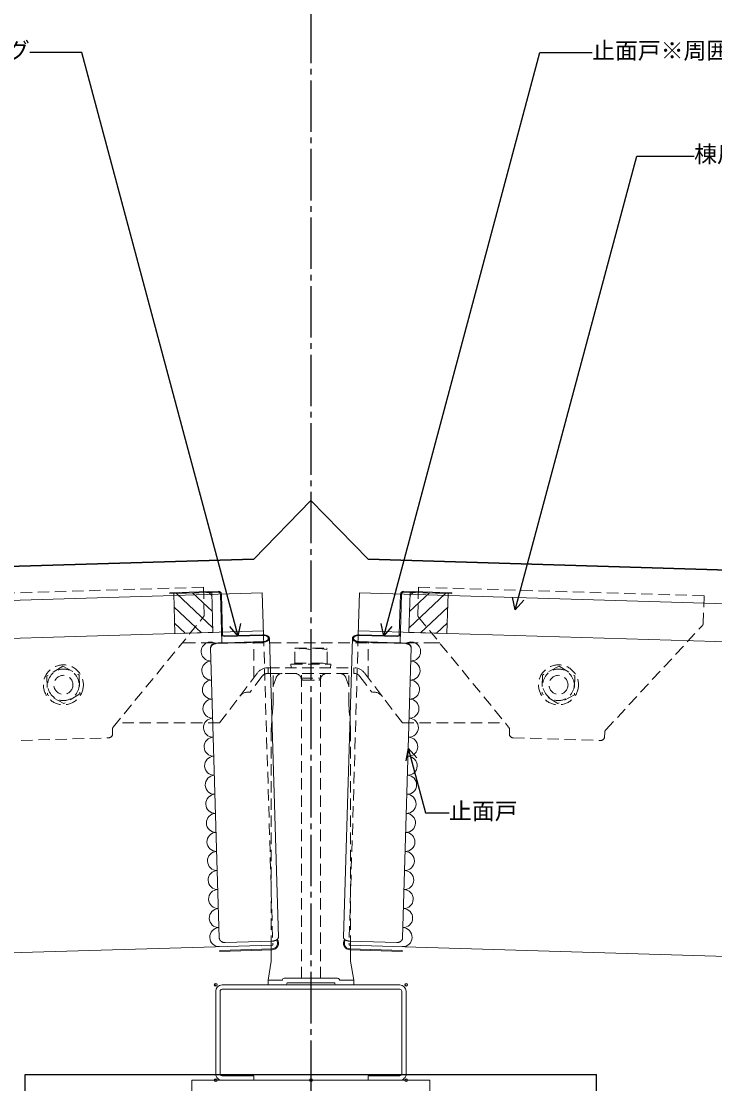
# Model space of a CAD drawing. Units: millimetres at full size, sheet at 1:3; details may follow other scales. Extents: x -1263 to 1258, y -891 to 1034.
# Drawn here: x -154 to 211, y -80 to 478 of the extents above; entities that cross this region are included whole.
import ezdxf
from ezdxf.enums import TextEntityAlignment as Align

# ---------------------------------------------------------------- set-up
doc = ezdxf.new("R2010")
doc.units = ezdxf.units.MM
doc.header["$LTSCALE"] = 3
doc.header["$PDMODE"] = 32
doc.header["$PDSIZE"] = 1.5
doc.linetypes.add('CHAIN2', pattern=[12, 9, -1, 1, -1])
doc.linetypes.add('DASHED2', pattern=[3, 2, -1])
for name, color, linetype, lineweight in [('0-4_寸法線1', 5, 'Continuous', 25), ('0-6_名称1', 5, 'Continuous', 25), ('0-B_屋根1', 6, 'Continuous', 20), ('1-1_水切1', 134, 'Continuous', 30), ('2-8_ビス2', 7, 'DASHED2', 5), ('2-A_タイトフレーム', 3, 'DASHED2', 9), ('3-0_吊子', 7, 'DASHED2', 5), ('3-1_面戸', 7, 'Continuous', 5), ('4-2_H鋼1', 2, 'Continuous', 18), ('4-3_H鋼2', 12, 'Continuous', 25), ('4-5_C鋼1', 2, 'Continuous', 18)]:
    doc.layers.add(name, color=color, linetype=linetype, lineweight=lineweight)
doc.styles.add('ＭＳ ゴシック', font='')
doc.styles.get('ＭＳ ゴシック').set_extended_font_data('MS Gothic')

msp = doc.modelspace()

# ---------------------------------------------------------------- linework, layer by layer
at = {"layer": '0-4_寸法線1', "linetype": 'CHAIN2'}
msp.add_line((-1.5, 699), (-1.5, -619.534), dxfattribs=at)
at = {"layer": '0-6_名称1'}
for p, q in [((105.769, 169.073), (104.425, 175.645)), ((105.769, 169.073), (110.22, 174.092)), ((-39.699, 155.292), (-38.354, 161.864)), ((36.699, 155.292), (35.354, 161.864)), ((-39.699, 155.292), (-44.15, 160.311)), ((36.699, 155.292), (41.15, 160.311)), ((49.611, 96.384), (48.266, 89.812)), ((49.611, 96.384), (54.061, 91.365))]:
    msp.add_line(p, q, dxfattribs=at)
for points in [[(-39.699, 155.292), (-121.774, 461.599), (-149.161, 461.599)], [(36.699, 155.292), (118.774, 461.599), (146.161, 461.599)], [(105.769, 169.073), (169.592, 407.261), (199.757, 407.261)], [(49.611, 96.384), (58.699, 62.464), (71.001, 62.464)]]:
    msp.add_lwpolyline(points, dxfattribs=at)
at = {"layer": '0-B_屋根1'}
for p, q in [((-308.332, 169.598), (-27.048, 178.037)), ((-27.048, 178.037), (-26.385, 155.966)), ((24.048, 178.037), (23.385, 155.966)), ((305.332, 169.598), (24.048, 178.037)), ((-26.448, 158.046), (-1080.9, 126.412)), ((23.448, 158.046), (1077.9, 126.412)), ((-21.5, -6.88), (-1075.952, -38.513)), ((18.5, -6.88), (1072.952, -38.513))]:
    msp.add_line(p, q, dxfattribs=at)
at = {"layer": '0-B_屋根1', "linetype": 'DASHED2'}
for p, q in [((-26.385, 155.966), (-21.5, -6.88)), ((23.385, 155.966), (18.5, -6.88))]:
    msp.add_line(p, q, dxfattribs=at)
at = {"layer": '1-1_水切1'}
for p, q in [((-1.5, 226.521), (-31.487, 195.622)), ((-1.5, 226.521), (28.487, 195.622)), ((-396.322, 184.677), (-31.487, 195.622)), ((393.322, 184.677), (28.487, 195.622))]:
    msp.add_line(p, q, dxfattribs=at)
at = {"layer": '2-8_ビス2'}
for p, q in [((-9.75, 149.011), (-10, 148.761)), ((-10, 141.011), (-10, 148.761)), ((-9.75, 149.011), (6.75, 149.011)), ((-1.5, 141.011), (-1.5, 148.108)), ((6.75, 149.011), (7, 148.761)), ((7, 141.011), (7, 148.761)), ((-12, 140.503), (-6.927, 141.003)), ((-11.823, 138.711), (-12, 140.503)), ((-10, 141.011), (7, 141.011)), ((8.823, 138.711), (9, 140.503)), ((128.794, 139.522), (120.151, 134.871)), ((128.794, 139.522), (137.143, 134.362)), ((120.151, 134.871), (119.857, 125.061)), ((137.143, 134.362), (136.849, 124.551)), ((-6.5, 133.211), (3.5, 133.211)), ((128.206, 119.901), (119.857, 125.061)), ((136.849, 124.551), (128.206, 119.901))]:
    msp.add_line(p, q, dxfattribs=at)
for points in [[(-131.794, 139.522), (-140.143, 134.362), (-139.849, 124.551)], [(-131.794, 139.522), (-123.151, 134.871), (-122.857, 125.061)], [(-12, 140.503), (9, 140.503), (3.927, 141.003)], [(-122.857, 125.061), (-131.206, 119.901), (-139.849, 124.551)]]:
    msp.add_lwpolyline(points, dxfattribs=at)
for centre, radius in [((-131.5, 129.711), 10.5), ((128.5, 129.711), 10.5), ((-131.5, 129.711), 8.25), ((-131.5, 129.711), 5), ((128.5, 129.711), 8.25), ((128.5, 129.711), 5)]:
    msp.add_circle(centre, radius, dxfattribs=at)
for centre, radius, start, end in [((-5.75, 134.7), 14.065, 72.41201, 107.58799), ((2.75, 134.7), 14.065, 72.41201, 107.58799), ((-6.75, 139.211), 1.8, 90, 95.62833), ((3.75, 139.211), 1.8, 84.37167, 90)]:
    msp.add_arc(centre, radius, start, end, dxfattribs=at)
at = {"layer": '2-A_タイトフレーム'}
for p, q in [((-21.394, 119.679), (-21.394, 135.711)), ((-6.5, -24.289), (-6.5, 135.711)), ((3.5, -24.289), (3.5, 135.711)), ((18.394, 119.679), (18.394, 135.711)), ((-19.838, 133.408), (-21.394, 129.135)), ((-5.613, 132.211), (2.613, 132.211)), ((16.838, 133.408), (18.394, 129.135)), ((-21.394, 119.679), (-22.34, 106.118)), ((18.394, 119.679), (19.339, 106.118)), ((-22.34, 106.118), (-22.34, -6.905)), ((19.339, 106.118), (19.339, -6.905))]:
    msp.add_line(p, q, dxfattribs=at)
at = {"layer": '2-A_タイトフレーム', "linetype": 'Continuous'}
for p, q in [((-22.34, -6.905), (-22.34, -15.289)), ((19.339, -6.905), (19.339, -15.289)), ((-22.34, -15.289), (-24, -25.289)), ((19.339, -15.289), (21, -25.289)), ((-16.5, -25.289), (-24, -25.289)), ((-24, -27.789), (-24, -25.289)), ((21, -27.789), (-24, -27.789)), ((12.5, -24.289), (-15.5, -24.289)), ((11, -26.789), (-14, -26.789)), ((13.5, -25.289), (21, -25.289)), ((21, -27.789), (21, -25.289))]:
    msp.add_line(p, q, dxfattribs=at)
at = {"layer": '2-A_タイトフレーム'}
for centre, radius, start, end in [((-16.549, 132.211), 3.5, 90, 160), ((-10, 132.211), 3.5, 12.83959, 90), ((7, 132.211), 3.5, 90, 167.16041), ((13.549, 132.211), 3.5, 20, 90), ((-5.613, 133.211), 1, 192.83959, 270), ((2.613, 133.211), 1, 270, 347.16041)]:
    msp.add_arc(centre, radius, start, end, dxfattribs=at)
at = {"layer": '2-A_タイトフレーム', "linetype": 'Continuous'}
for centre, start, end in [((-15.5, -25.289), 90, 180), ((-15, -26.789), 270, 0), ((12, -26.789), 180, 270), ((12.5, -25.289), 360, 90)]:
    msp.add_arc(centre, 1, start, end, dxfattribs=at)
at = {"layer": '3-0_吊子'}
for p, q in [((-207.936, 176.44), (-58.003, 180.938)), ((-58.003, 180.938), (-57.571, 166.551)), ((55.003, 180.938), (54.571, 166.551)), ((55.003, 180.938), (204.936, 176.44)), ((204.936, 176.44), (204.504, 162.053)), ((-105.331, 107.551), (-58.024, 165.223)), ((55.024, 165.223), (102.331, 107.551)), ((153.293, 106.022), (203.972, 160.754)), ((-31.5, 133.438), (-31.5, 151.711)), ((28.5, 133.438), (28.5, 151.711)), ((63.836, 151.711), (66.107, 151.711)), ((-29.601, 135.942), (-49.5, 109.711)), ((-27.211, 134.129), (-33.455, 125.898)), ((-24.024, 138.711), (21.024, 138.711)), ((-24.024, 135.711), (21.024, 135.711)), ((-24, 135.711), (-24, 138.711)), ((21, 135.711), (21, 138.711)), ((24.211, 134.129), (30.455, 125.898)), ((26.601, 135.942), (46.5, 109.711)), ((-105.784, 106.222), (-105.717, 103.973)), ((102.784, 106.222), (102.717, 103.973)), ((-153.635, 100.534), (-107.656, 101.914)), ((104.656, 101.914), (150.635, 100.534)), ((152.762, 104.723), (152.694, 102.473))]:
    msp.add_line(p, q, dxfattribs=at)
for points in [[(63.836, 151.711), (-66.836, 151.711), (-69.107, 151.711)], [(-49.5, 109.711), (-103.449, 109.711), (-103.559, 109.711)], [(46.5, 109.711), (100.449, 109.711), (100.559, 109.711)]]:
    msp.add_lwpolyline(points, dxfattribs=at)
for centre, radius, start, end in [((-59.571, 166.491), 2, 320.63871, 1.71836), ((56.571, 166.491), 2, 178.28164, 219.36129), ((202.505, 162.113), 2, 317.202, 358.28164), ((-24.024, 131.711), 7, 90, 142.81529), ((-24.024, 131.711), 4, 90, 142.81529), ((21.024, 131.711), 7, 37.18471, 90), ((21.024, 131.711), 4, 37.18471, 90), ((-34.183, 119.893), 6.049, 83.08447, 142.81529), ((31.183, 119.893), 6.049, 37.18471, 96.91553), ((-103.785, 106.282), 2, 140.63871, 181.71836), ((100.785, 106.282), 2, 358.28164, 39.36129), ((154.761, 104.663), 2, 137.202, 178.28164), ((-107.716, 103.913), 2, 271.71836, 1.71836), ((104.716, 103.913), 2, 178.28164, 268.28164), ((150.695, 102.533), 2, 268.28164, 358.28164)]:
    msp.add_arc(centre, radius, start, end, dxfattribs=at)
at = {"layer": '3-1_面戸'}
for p, q in [((-50.082, 178.847), (-75.571, 178.082)), ((47.082, 178.847), (72.571, 178.082)), ((-75.556, 177.582), (-75.571, 178.082)), ((-50.067, 178.347), (-75.556, 177.582)), ((-48.268, 151.733), (-49.038, 177.377)), ((-47.906, 156.321), (-48.538, 177.392)), ((44.906, 156.321), (45.538, 177.392)), ((45.268, 151.733), (46.038, 177.377)), ((47.067, 178.347), (72.556, 177.582)), ((72.556, 177.582), (72.571, 178.082)), ((-26.778, 152.378), (-51.267, 151.643)), ((-26.77, 152.103), (-51.259, 151.369)), ((-26.885, 155.951), (-46.876, 155.351)), ((-26.877, 155.676), (-46.868, 155.077)), ((-18.621, -2.815), (-23.329, 154.132)), ((15.621, -2.815), (20.329, 154.132)), ((23.77, 152.103), (48.259, 151.369)), ((23.778, 152.378), (48.267, 151.643)), ((23.877, 155.676), (43.868, 155.077)), ((23.885, 155.951), (43.876, 155.351)), ((-49.624, -3.164), (-54.19, 149.049)), ((46.624, -3.164), (51.19, 149.049)), ((-22.061, -4.844), (-46.55, -5.578)), ((19.061, -4.844), (43.55, -5.578)), ((-21.94, -8.894), (-49.427, -9.719)), ((-49.412, -10.218), (-49.427, -9.719)), ((-21.925, -9.394), (-49.412, -10.218)), ((18.925, -9.394), (46.412, -10.218)), ((18.94, -8.894), (46.427, -9.719)), ((46.412, -10.218), (46.427, -9.719))]:
    msp.add_line(p, q, dxfattribs=at)
at = {"layer": '3-1_面戸', "color": 2, "lineweight": 18}
for p, q in [((-53.566, 178.242), (-73.557, 177.642)), ((-72.927, 156.652), (-73.557, 177.642)), ((-53.008, 159.64), (-72.168, 177.684)), ((-53.262, 168.121), (-63.686, 177.938)), ((-53.516, 176.603), (-55.205, 178.193)), ((-52.936, 157.251), (-53.566, 178.242)), ((49.936, 157.251), (50.566, 178.242)), ((50.008, 159.64), (69.168, 177.684)), ((50.262, 168.121), (60.686, 177.938)), ((50.516, 176.603), (52.205, 178.193)), ((50.566, 178.242), (70.557, 177.642)), ((69.927, 156.652), (70.557, 177.642)), ((-59.029, 157.069), (-73.344, 170.55)), ((56.029, 157.069), (70.344, 170.55)), ((-67.51, 156.814), (-73.089, 162.068)), ((64.51, 156.814), (70.089, 162.068)), ((-52.936, 157.251), (-72.927, 156.652)), ((49.936, 157.251), (69.927, 156.652))]:
    msp.add_line(p, q, dxfattribs=at)
at = {"layer": '3-1_面戸'}
for centre, radius, start, end in [((-50.037, 177.347), 1.5, 1.71836, 91.71836), ((47.037, 177.347), 1.5, 88.28164, 178.28164), ((-50.037, 177.347), 1, 1.71836, 91.71836), ((47.037, 177.347), 1, 88.28164, 178.28164), ((-46.913, 156.576), 1.5, 181.71836, 271.71836), ((-46.906, 156.351), 1, 181.71836, 271.71836), ((43.913, 156.576), 1.5, 268.28164, 358.28164), ((43.906, 156.351), 1, 268.28164, 358.28164), ((-51.579, 148.833), 2.692, 137.30104, 142.92604), ((-51.548, 148.797), 2.74, 131.56645, 137.19145), ((-51.512, 148.763), 2.788, 126.03088, 131.65588), ((-51.504, 148.488), 2.788, 126.03088, 131.65588), ((-51.474, 148.734), 2.834, 120.68102, 126.30602), ((-51.466, 148.459), 2.834, 120.68102, 126.30602), ((-51.433, 148.708), 2.878, 115.49838, 121.12338), ((-51.425, 148.433), 2.878, 115.49838, 121.12338), ((-51.389, 148.686), 2.916, 110.46087, 116.08587), ((-51.381, 148.412), 2.916, 110.46087, 116.08587), ((-51.344, 148.669), 2.948, 105.54407, 111.16907), ((-51.336, 148.394), 2.948, 105.54407, 111.16907), ((-51.297, 148.657), 2.973, 100.72209, 106.34709), ((-51.289, 148.382), 2.973, 100.72209, 106.34709), ((-51.25, 148.649), 2.99, 95.96826, 101.59326), ((-51.241, 148.374), 2.99, 95.96826, 101.59326), ((-51.201, 148.645), 2.999, 91.25543, 96.88043), ((-51.193, 148.37), 2.999, 91.25543, 96.88043), ((-26.627, 152.472), 3.488, 82.99296, 94.24296), ((-26.656, 152.695), 2.99, 82.99296, 94.24296), ((-26.736, 155.368), 2.99, 269.19376, 280.44376), ((-26.721, 155.591), 3.488, 269.19376, 280.44376), ((-26.399, 152.754), 2.91, 76.62223, 87.87223), ((-26.328, 152.541), 3.396, 76.62223, 87.87223), ((-26.476, 155.324), 2.91, 275.56448, 286.81448), ((-26.418, 155.54), 3.396, 275.56448, 286.81448), ((-26.159, 152.862), 2.758, 69.71252, 80.96252), ((-26.23, 155.231), 2.758, 282.4742, 293.7242), ((-26.047, 152.667), 3.217, 69.71252, 80.96252), ((-26.13, 155.431), 3.217, 282.4742, 293.7242), ((-25.944, 153.015), 2.544, 61.80229, 73.05229), ((-26.007, 155.091), 2.544, 290.38443, 301.63443), ((-25.797, 152.846), 2.968, 61.80229, 73.05229), ((-25.87, 155.268), 2.968, 290.38443, 301.63443), ((-25.764, 153.206), 2.291, 52.26684, 63.51684), ((-25.815, 154.91), 2.291, 299.91988, 311.16988), ((-25.586, 153.07), 2.673, 52.26684, 63.51684), ((-25.624, 153.43), 2.029, 40.27789, 51.52789), ((-25.646, 155.058), 2.673, 299.91988, 311.16988), ((-25.662, 154.696), 2.029, 311.90883, 323.15883), ((-25.531, 153.676), 1.803, 24.97417, 36.22417), ((-25.554, 154.456), 1.803, 327.21255, 338.46255), ((-25.423, 153.33), 2.367, 40.27789, 51.52789), ((-25.487, 153.936), 1.668, 6.24696, 17.49696), ((-25.468, 154.807), 2.367, 311.90883, 323.15883), ((-25.495, 154.199), 1.668, 345.93975, 357.18975), ((-25.314, 153.617), 2.104, 24.97417, 36.22417), ((-25.342, 154.527), 2.104, 327.21255, 338.46255), ((-25.263, 153.92), 1.946, 6.24696, 17.49696), ((-25.273, 154.228), 1.946, 345.93975, 357.18975), ((22.263, 153.92), 1.946, 162.50304, 173.75304), ((22.273, 154.228), 1.946, 182.81025, 194.06025), ((22.342, 154.527), 2.104, 201.53745, 212.78745), ((22.314, 153.617), 2.104, 143.77583, 155.02583), ((22.468, 154.807), 2.367, 216.84117, 228.09117), ((22.423, 153.33), 2.367, 128.47211, 139.72211), ((22.487, 153.936), 1.668, 162.50304, 173.75304), ((22.495, 154.199), 1.668, 182.81025, 194.06025), ((22.554, 154.456), 1.803, 201.53745, 212.78745), ((22.646, 155.058), 2.673, 228.83012, 240.08012), ((22.531, 153.676), 1.803, 143.77583, 155.02583), ((22.586, 153.07), 2.673, 116.48316, 127.73316), ((22.662, 154.696), 2.029, 216.84117, 228.09117), ((22.624, 153.43), 2.029, 128.47211, 139.72211), ((22.815, 154.91), 2.291, 228.83012, 240.08012), ((22.87, 155.268), 2.968, 238.36557, 249.61557), ((22.764, 153.206), 2.291, 116.48316, 127.73316), ((22.797, 152.846), 2.968, 106.94771, 118.19771), ((23.007, 155.091), 2.544, 238.36557, 249.61557), ((22.944, 153.015), 2.544, 106.94771, 118.19771), ((23.13, 155.431), 3.217, 246.2758, 257.5258), ((23.047, 152.667), 3.217, 99.03748, 110.28748), ((23.23, 155.231), 2.758, 246.2758, 257.5258), ((23.159, 152.862), 2.758, 99.03748, 110.28748), ((23.418, 155.54), 3.396, 253.18552, 264.43552), ((23.328, 152.541), 3.396, 92.12777, 103.37777), ((23.476, 155.324), 2.91, 253.18552, 264.43552), ((23.399, 152.754), 2.91, 92.12777, 103.37777), ((23.721, 155.591), 3.488, 259.55624, 270.80624), ((23.736, 155.368), 2.99, 259.55624, 270.80624), ((23.627, 152.472), 3.488, 85.75704, 97.00704), ((23.656, 152.695), 2.99, 85.75704, 97.00704), ((48.193, 148.37), 2.999, 83.11957, 88.74457), ((48.201, 148.645), 2.999, 83.11957, 88.74457), ((48.241, 148.374), 2.99, 78.40674, 84.03174), ((48.25, 148.649), 2.99, 78.40674, 84.03174), ((48.289, 148.382), 2.973, 73.65291, 79.27791), ((48.297, 148.657), 2.973, 73.65291, 79.27791), ((48.336, 148.394), 2.948, 68.83093, 74.45593), ((48.344, 148.669), 2.948, 68.83093, 74.45593), ((48.381, 148.412), 2.916, 63.91413, 69.53913), ((48.389, 148.686), 2.916, 63.91413, 69.53913), ((48.425, 148.433), 2.878, 58.87662, 64.50162), ((48.433, 148.708), 2.878, 58.87662, 64.50162), ((48.466, 148.459), 2.834, 53.69398, 59.31898), ((48.474, 148.734), 2.834, 53.69398, 59.31898), ((48.504, 148.488), 2.788, 48.34412, 53.96912), ((48.512, 148.763), 2.788, 48.34412, 53.96912), ((48.548, 148.797), 2.74, 42.80855, 48.43355), ((48.579, 148.833), 2.692, 37.07396, 42.69896), ((-51.684, 149.1), 2.507, 175.53957, 181.16457), ((-51.678, 149.052), 2.517, 168.83483, 174.45983), ((-51.676, 148.825), 2.507, 175.53957, 181.16457), ((-51.67, 148.777), 2.517, 168.83483, 174.45983), ((-51.667, 149.005), 2.538, 162.2112, 167.8362), ((-51.659, 148.73), 2.538, 162.2112, 167.8362), ((-51.652, 148.959), 2.567, 155.71521, 161.34021), ((-51.643, 148.684), 2.567, 155.71521, 161.34021), ((-51.632, 148.915), 2.603, 149.38344, 155.00844), ((-51.623, 148.64), 2.603, 149.38344, 155.00844), ((-51.608, 148.873), 2.645, 143.24093, 148.86593), ((-51.599, 148.598), 2.645, 143.24093, 148.86593), ((-51.571, 148.558), 2.692, 137.30104, 142.92604), ((-51.539, 148.522), 2.74, 131.56645, 137.19145), ((48.539, 148.522), 2.74, 42.80855, 48.43355), ((48.571, 148.558), 2.692, 37.07396, 42.69896), ((48.599, 148.598), 2.645, 31.13407, 36.75907), ((48.608, 148.873), 2.645, 31.13407, 36.75907), ((48.623, 148.64), 2.603, 24.99156, 30.61656), ((48.632, 148.915), 2.603, 24.99156, 30.61656), ((48.643, 148.684), 2.567, 18.65979, 24.28479), ((48.652, 148.959), 2.567, 18.65979, 24.28479), ((48.659, 148.73), 2.538, 12.1638, 17.7888), ((48.667, 149.005), 2.538, 12.1638, 17.7888), ((48.67, 148.777), 2.517, 5.54017, 11.16517), ((48.678, 149.052), 2.517, 5.54017, 11.16517), ((48.676, 148.825), 2.507, 358.83543, 4.46043), ((48.684, 149.1), 2.507, 358.83543, 4.46043), ((-47.119, -3.064), 2.507, 182.27214, 187.89714), ((-47.116, -3.016), 2.517, 188.97688, 194.60188), ((-47.108, -2.968), 2.538, 195.60051, 201.22551), ((-47.095, -2.922), 2.567, 202.09651, 207.72151), ((-47.078, -2.876), 2.603, 208.42828, 214.05328), ((-47.056, -2.833), 2.645, 214.57079, 220.19579), ((-47.031, -2.792), 2.692, 220.51068, 226.13568), ((-47.001, -2.753), 2.74, 226.24526, 231.87026), ((-46.968, -2.718), 2.788, 231.78083, 237.40583), ((-46.931, -2.686), 2.834, 237.1307, 242.7557), ((-46.892, -2.658), 2.878, 242.31334, 247.93834), ((-46.85, -2.634), 2.916, 247.35085, 252.97585), ((-46.806, -2.614), 2.948, 252.26765, 257.89265), ((-46.76, -2.599), 2.973, 257.08962, 262.71462), ((-46.712, -2.588), 2.99, 261.84346, 267.46846), ((-46.664, -2.582), 2.999, 266.55629, 272.18129), ((-22.089, -1.347), 3.497, 270.45345, 276.07845), ((-22.03, -5.895), 3, 271.71836, 34.79997), ((-22.03, -5.895), 3.5, 271.71836, 34.99965), ((-21.935, -1.357), 3.474, 273.56954, 279.19454), ((-21.783, -1.383), 3.427, 276.74925, 282.37425), ((-21.634, -1.423), 3.359, 280.03796, 285.66296), ((-21.489, -1.478), 3.269, 283.48574, 289.11074), ((-21.351, -1.547), 3.161, 287.14939, 292.77439), ((-21.22, -1.629), 3.036, 291.09485, 296.71985), ((-21.098, -1.723), 2.898, 295.39949, 301.02449), ((-20.986, -1.829), 2.749, 300.1541, 305.7791), ((-20.884, -1.945), 2.596, 305.46344, 311.08844), ((-20.794, -2.071), 2.442, 311.4432, 317.0682), ((-20.718, -2.205), 2.295, 318.2097, 323.8347), ((-20.654, -2.346), 2.162, 325.85708, 331.48208), ((-20.605, -2.492), 2.052, 334.41779, 340.04279), ((-20.57, -2.642), 1.972, 343.81082, 349.43582), ((-20.551, -2.795), 1.93, 353.80117, 359.42617), ((19.03, -5.895), 3.5, 145.00035, 268.28164), ((17.551, -2.795), 1.93, 180.57383, 186.19883), ((17.57, -2.642), 1.972, 190.56418, 196.18918), ((17.605, -2.492), 2.052, 199.95721, 205.58221), ((17.654, -2.346), 2.162, 208.51792, 214.14292), ((17.718, -2.205), 2.295, 216.1653, 221.7903), ((17.794, -2.071), 2.442, 222.9318, 228.5568), ((19.03, -5.895), 3, 145.20003, 268.28164), ((17.884, -1.945), 2.596, 228.91156, 234.53656), ((17.986, -1.829), 2.749, 234.2209, 239.8459), ((18.098, -1.723), 2.898, 238.97551, 244.60051), ((18.22, -1.629), 3.036, 243.28015, 248.90515), ((18.351, -1.547), 3.161, 247.22561, 252.85061), ((18.489, -1.478), 3.269, 250.88926, 256.51426), ((18.634, -1.423), 3.359, 254.33704, 259.96204), ((18.783, -1.383), 3.427, 257.62575, 263.25075), ((18.935, -1.357), 3.474, 260.80546, 266.43046), ((19.089, -1.347), 3.497, 263.92155, 269.54655), ((43.664, -2.582), 2.999, 267.81871, 273.44371), ((43.712, -2.588), 2.99, 272.53154, 278.15654), ((43.76, -2.599), 2.973, 277.28538, 282.91038), ((43.806, -2.614), 2.948, 282.10735, 287.73235), ((43.85, -2.634), 2.916, 287.02415, 292.64915), ((43.892, -2.658), 2.878, 292.06166, 297.68666), ((43.931, -2.686), 2.834, 297.2443, 302.8693), ((43.968, -2.718), 2.788, 302.59417, 308.21917), ((44.001, -2.753), 2.74, 308.12974, 313.75474), ((44.031, -2.792), 2.692, 313.86432, 319.48932), ((44.056, -2.833), 2.645, 319.80421, 325.42921), ((44.078, -2.876), 2.603, 325.94672, 331.57172), ((44.095, -2.922), 2.567, 332.27849, 337.90349), ((44.108, -2.968), 2.538, 338.77449, 344.39949), ((44.116, -3.016), 2.517, 345.39812, 351.02312), ((44.119, -3.064), 2.507, 352.10286, 357.72786)]:
    msp.add_arc(centre, radius, start, end, dxfattribs=at)
at = {"layer": '3-1_面戸', "color": 2, "lineweight": 18}
for centre, start, end in [((-54.114, 147.211), 61.40409, 271.71836), ((51.114, 147.211), 268.28164, 118.59591), ((-53.814, 137.216), 91.71836, 271.71836), ((50.814, 137.216), 268.28164, 88.28164), ((-53.514, 127.22), 91.71836, 271.71836), ((50.514, 127.22), 268.28164, 88.28164), ((-53.214, 117.225), 91.71836, 271.71836), ((50.214, 117.225), 268.28164, 88.28164), ((-52.914, 107.229), 91.71836, 271.71836), ((49.914, 107.229), 268.28164, 88.28164), ((-52.614, 97.234), 91.71836, 271.71836), ((49.614, 97.234), 268.28164, 88.28164), ((-52.314, 87.238), 91.71836, 271.71836), ((49.314, 87.238), 268.28164, 88.28164), ((-52.015, 77.243), 91.71836, 271.71836), ((49.015, 77.243), 268.28164, 88.28164), ((-51.715, 67.247), 91.71836, 271.71836), ((48.715, 67.247), 268.28164, 88.28164), ((-51.415, 57.252), 91.71836, 271.71836), ((48.415, 57.252), 268.28164, 88.28164), ((-51.115, 47.256), 91.71836, 271.71836), ((48.115, 47.256), 268.28164, 88.28164), ((-50.815, 37.261), 91.71836, 271.71836), ((47.815, 37.261), 268.28164, 88.28164), ((-50.515, 27.265), 91.71836, 271.71836), ((47.515, 27.265), 268.28164, 88.28164), ((-50.215, 17.27), 91.71836, 271.71836), ((47.215, 17.27), 268.28164, 88.28164), ((-49.915, 7.274), 91.71836, 271.71836), ((46.915, 7.274), 268.28164, 88.28164), ((-49.637, -2.722), 91.71836, 271.71836), ((46.637, -2.722), 268.28164, 88.28164)]:
    msp.add_arc(centre, 5, start, end, dxfattribs=at)
at = {"layer": '4-2_H鋼1'}
msp.add_lwpolyline([(9.5, -86.789), (61, -86.789), (61, -77.789), (-64, -77.789), (-64, -86.789), (-12.5, -86.789)], dxfattribs=at)
at = {"layer": '4-3_H鋼2'}
for p, q in [((-151.5, -74.789), (148.5, -74.789)), ((-151.5, -93.789), (-151.5, -74.789)), ((148.5, -93.789), (148.5, -74.789))]:
    msp.add_line(p, q, dxfattribs=at)
at = {"layer": '4-5_C鋼1'}
for p, q in [((-48.2, -27.789), (45.2, -27.789)), ((-51.5, -74.489), (-51.5, -31.089)), ((-49.2, -31.089), (-49.2, -74.489)), ((45.2, -30.089), (-48.2, -30.089)), ((46.2, -74.489), (46.2, -31.089)), ((48.5, -31.089), (48.5, -74.489)), ((45.2, -77.789), (28.5, -77.789))]:
    msp.add_line(p, q, dxfattribs=at)
for points in [[(-48.2, -75.489), (-31.5, -75.489), (-31.5, -77.789), (-48.2, -77.789)], [(28.5, -77.789), (28.5, -75.489), (45.2, -75.489)]]:
    msp.add_lwpolyline(points, dxfattribs=at)
for centre, radius, start, end in [((-48.2, -31.089), 3.3, 90, 180), ((45.2, -31.089), 3.3, 0.00004, 90), ((-48.2, -31.089), 1, 90, 180), ((45.2, -31.089), 1, 0, 90), ((-48.2, -74.489), 3.3, 179.99996, 270), ((-48.2, -74.489), 1, 180, 270), ((45.2, -74.489), 1, 270, 0), ((45.2, -74.489), 3.3, 270, 0.00004)]:
    msp.add_arc(centre, radius, start, end, dxfattribs=at)
for p in [(-51.5, -27.789), (48.5, -27.789), (-51.5, -77.789), (-1.5, -77.789), (48.5, -77.789)]:
    msp.add_point(p, dxfattribs=at)

# ---------------------------------------------------------------- texts
at = {"layer": '0-6_名称1', "style": 'ＭＳ ゴシック'}
for s, p in [('止面戸※周囲コーティング', (-293.161, 455.599)), ('止面戸※周囲コーティング', (146.161, 455.599)), ('棟用タイトフレームＢ吊子セット付き', (199.757, 401.261)), ('止面戸', (71.001, 56.464))]:
    msp.add_text(s, height=8.798, dxfattribs=at).set_placement(p, align=Align.BOTTOM_LEFT)

doc.saveas('drawing.dxf')
